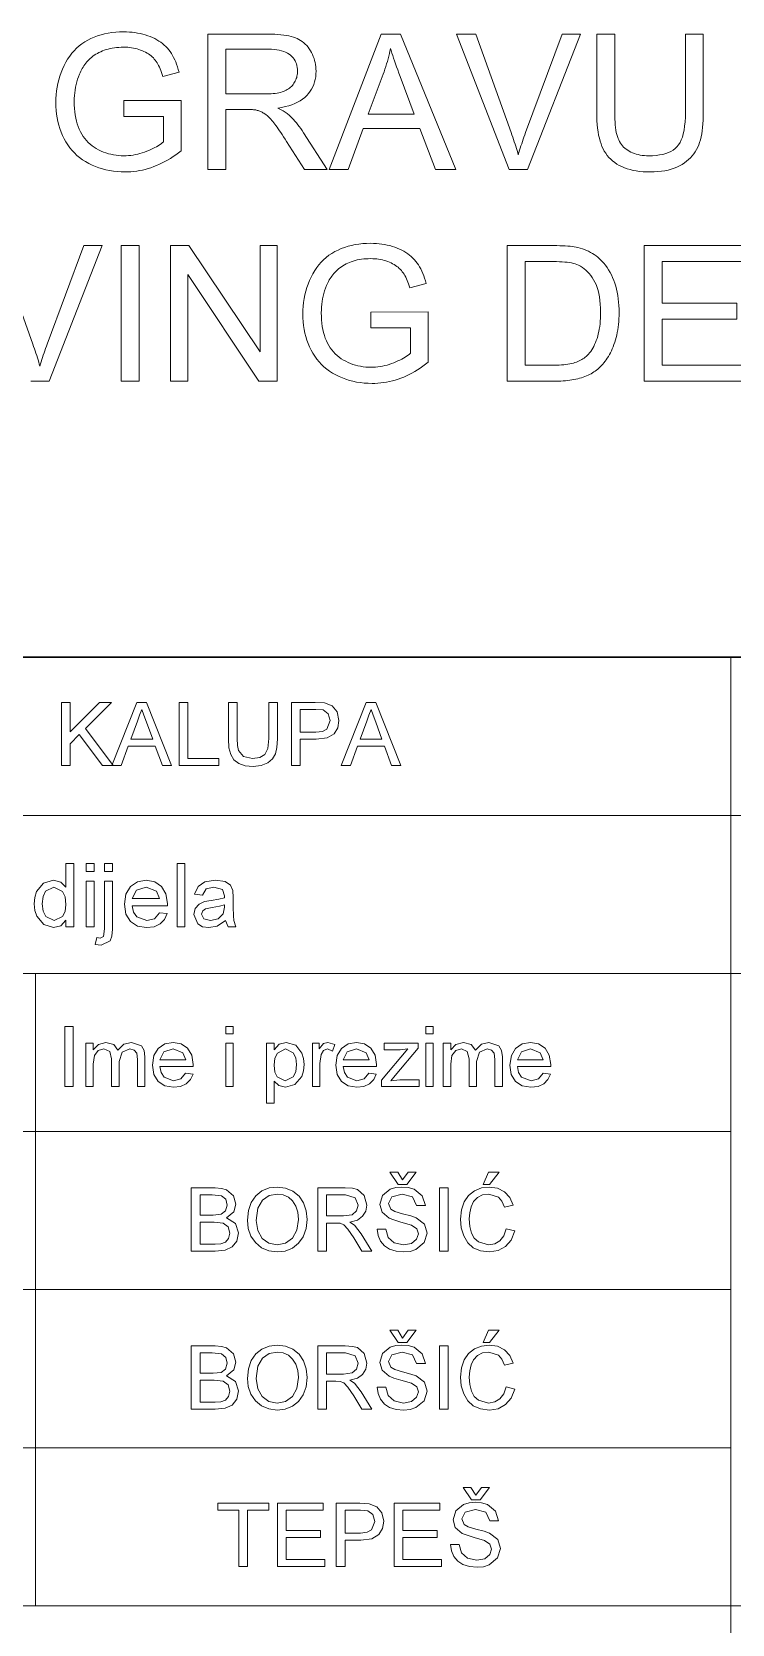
# Model space of a CAD drawing. Extents: x 0 to 297, y 0 to 530.
# Drawn here: x 245.13 to 260.64, y 18.59 to 53.85 of the extents above; entities that cross this region are included whole.
import ezdxf

# ---------------------------------------------------------------- set-up
doc = ezdxf.new("R2010")
doc.units = 0

msp = doc.modelspace()

# ---------------------------------------------------------------- linework, layer by layer
at = {"color": 7, "lineweight": 30}
msp.add_line((142.421, 40), (292, 40), dxfattribs=at)
at = {"color": 7, "lineweight": 13}
for p, q in [((260.611, 40), (260.611, 5)), ((142.421, 36.5), (292, 36.5)), ((292, 33), (142.421, 33)), ((142.421, 29.5), (260.611, 29.5)), ((142.421, 26), (260.611, 26)), ((142.421, 22.5), (260.611, 22.5)), ((142.421, 19), (292, 19))]:
    msp.add_line(p, q, dxfattribs=at)
at = {"color": 7, "lineweight": 13, "ltscale": 0.35}
msp.add_line((245.211, 33), (245.211, 19), dxfattribs=at)
at = {"color": 7, "lineweight": 13}
for points in [[(247.161, 51.975), (247.161, 52.327), (248.432, 52.329), (248.432, 51.216), (248.373, 51.17), (248.314, 51.127), (248.255, 51.086), (248.195, 51.048), (248.135, 51.011), (248.074, 50.977), (248.013, 50.946), (247.952, 50.916), (247.89, 50.889), (247.828, 50.865), (247.766, 50.842), (247.703, 50.822), (247.64, 50.805), (247.577, 50.789), (247.513, 50.777), (247.449, 50.766), (247.385, 50.758), (247.32, 50.752), (247.255, 50.748), (247.19, 50.747), (247.102, 50.749), (247.016, 50.755), (246.932, 50.764), (246.849, 50.777), (246.768, 50.794), (246.689, 50.815), (246.611, 50.84), (246.534, 50.868), (246.46, 50.9), (246.387, 50.936), (246.316, 50.976), (246.249, 51.019), (246.186, 51.065), (246.126, 51.115), (246.07, 51.168), (246.017, 51.224), (245.968, 51.284), (245.922, 51.347), (245.88, 51.414), (245.841, 51.484), (245.806, 51.556), (245.775, 51.63), (245.747, 51.706), (245.724, 51.784), (245.703, 51.863), (245.687, 51.944), (245.674, 52.026), (245.665, 52.111), (245.659, 52.196), (245.657, 52.284), (245.659, 52.371), (245.665, 52.457), (245.674, 52.541), (245.687, 52.625), (245.703, 52.707), (245.723, 52.788), (245.747, 52.868), (245.774, 52.947), (245.806, 53.025), (245.84, 53.101), (245.879, 53.175), (245.92, 53.246), (245.965, 53.312), (246.013, 53.374), (246.064, 53.432), (246.118, 53.487), (246.176, 53.537), (246.236, 53.584), (246.3, 53.626), (246.367, 53.665), (246.437, 53.7), (246.509, 53.732), (246.583, 53.759), (246.659, 53.783), (246.737, 53.803), (246.817, 53.82), (246.9, 53.833), (246.984, 53.842), (247.071, 53.848), (247.159, 53.849), (247.224, 53.848), (247.287, 53.845), (247.349, 53.84), (247.41, 53.833), (247.469, 53.823), (247.527, 53.812), (247.584, 53.798), (247.64, 53.782), (247.694, 53.764), (247.748, 53.744), (247.799, 53.722), (247.848, 53.699), (247.895, 53.673), (247.94, 53.646), (247.982, 53.618), (248.022, 53.588), (248.06, 53.556), (248.096, 53.522), (248.129, 53.487), (248.16, 53.45), (248.189, 53.412), (248.217, 53.371), (248.243, 53.327), (248.268, 53.281), (248.291, 53.233), (248.313, 53.183), (248.334, 53.131), (248.353, 53.076), (248.371, 53.019), (248.387, 52.959), (248.029, 52.861), (248.015, 52.906), (248.001, 52.949), (247.986, 52.99), (247.97, 53.029), (247.953, 53.066), (247.936, 53.101), (247.918, 53.134), (247.9, 53.165), (247.881, 53.194), (247.861, 53.221), (247.84, 53.247), (247.818, 53.272), (247.793, 53.295), (247.767, 53.318), (247.739, 53.339), (247.71, 53.36), (247.679, 53.379), (247.646, 53.397), (247.611, 53.415), (247.575, 53.431), (247.537, 53.446), (247.499, 53.459), (247.459, 53.471), (247.419, 53.481), (247.378, 53.49), (247.337, 53.497), (247.294, 53.503), (247.251, 53.507), (247.206, 53.509), (247.161, 53.51), (247.108, 53.509), (247.055, 53.506), (247.005, 53.502), (246.955, 53.496), (246.908, 53.489), (246.861, 53.48), (246.816, 53.469), (246.773, 53.457), (246.731, 53.443), (246.691, 53.427), (246.652, 53.41), (246.614, 53.392), (246.578, 53.372), (246.544, 53.352), (246.511, 53.331), (246.48, 53.309), (246.45, 53.285), (246.422, 53.261), (246.396, 53.235), (246.37, 53.209), (246.347, 53.182), (246.324, 53.154), (246.302, 53.125), (246.282, 53.097), (246.262, 53.067), (246.244, 53.037), (246.227, 53.007), (246.21, 52.976), (246.195, 52.944), (246.181, 52.912), (246.159, 52.856), (246.14, 52.799), (246.123, 52.741), (246.108, 52.682), (246.095, 52.622), (246.085, 52.561), (246.077, 52.5), (246.071, 52.437), (246.068, 52.373), (246.067, 52.309), (246.068, 52.23), (246.072, 52.153), (246.079, 52.08), (246.089, 52.009), (246.101, 51.94), (246.116, 51.874), (246.134, 51.811), (246.155, 51.751), (246.178, 51.693), (246.205, 51.637), (246.234, 51.585), (246.265, 51.535), (246.299, 51.488), (246.335, 51.443), (246.374, 51.402), (246.416, 51.363), (246.46, 51.327), (246.506, 51.294), (246.555, 51.264), (246.607, 51.236), (246.66, 51.211), (246.714, 51.189), (246.768, 51.169), (246.823, 51.152), (246.879, 51.138), (246.935, 51.126), (246.992, 51.117), (247.05, 51.11), (247.108, 51.107), (247.167, 51.105), (247.219, 51.106), (247.27, 51.109), (247.321, 51.114), (247.372, 51.121), (247.422, 51.13), (247.472, 51.141), (247.522, 51.154), (247.572, 51.169), (247.622, 51.186), (247.671, 51.204), (247.719, 51.224), (247.764, 51.245), (247.808, 51.265), (247.848, 51.286), (247.887, 51.307), (247.923, 51.328), (247.957, 51.35), (247.988, 51.372), (248.017, 51.394), (248.043, 51.416), (248.043, 51.975)], [(249.024, 50.798), (249.024, 53.798), (250.354, 53.798), (250.432, 53.797), (250.506, 53.795), (250.577, 53.791), (250.644, 53.785), (250.707, 53.778), (250.766, 53.769), (250.821, 53.759), (250.872, 53.747), (250.92, 53.733), (250.964, 53.717), (251.004, 53.7), (251.044, 53.68), (251.081, 53.658), (251.117, 53.633), (251.151, 53.606), (251.184, 53.576), (251.215, 53.544), (251.244, 53.509), (251.271, 53.472), (251.297, 53.432), (251.321, 53.391), (251.342, 53.348), (251.361, 53.305), (251.377, 53.261), (251.391, 53.217), (251.402, 53.171), (251.411, 53.124), (251.417, 53.077), (251.421, 53.029), (251.422, 52.98), (251.42, 52.917), (251.414, 52.856), (251.403, 52.797), (251.389, 52.74), (251.37, 52.686), (251.348, 52.633), (251.321, 52.582), (251.29, 52.533), (251.255, 52.486), (251.215, 52.442), (251.172, 52.399), (251.124, 52.36), (251.071, 52.325), (251.014, 52.292), (250.952, 52.262), (250.886, 52.236), (250.816, 52.213), (250.74, 52.193), (250.661, 52.177), (250.577, 52.163), (250.608, 52.148), (250.637, 52.133), (250.664, 52.118), (250.691, 52.103), (250.715, 52.088), (250.739, 52.073), (250.76, 52.058), (250.78, 52.043), (250.799, 52.029), (250.816, 52.014), (250.851, 51.981), (250.885, 51.947), (250.919, 51.911), (250.952, 51.873), (250.986, 51.834), (251.018, 51.794), (251.051, 51.751), (251.083, 51.707), (251.114, 51.662), (251.146, 51.615), (251.667, 50.798), (251.168, 50.798), (250.771, 51.422), (250.737, 51.475), (250.704, 51.525), (250.672, 51.573), (250.642, 51.618), (250.613, 51.661), (250.585, 51.701), (250.558, 51.738), (250.532, 51.773), (250.508, 51.806), (250.485, 51.836), (250.462, 51.864), (250.441, 51.89), (250.419, 51.914), (250.398, 51.937), (250.378, 51.958), (250.358, 51.977), (250.339, 51.994), (250.32, 52.01), (250.301, 52.024), (250.283, 52.036), (250.265, 52.047), (250.247, 52.058), (250.229, 52.068), (250.211, 52.077), (250.193, 52.085), (250.175, 52.093), (250.157, 52.1), (250.139, 52.106), (250.12, 52.111), (250.102, 52.116), (250.088, 52.119), (250.072, 52.121), (250.054, 52.123), (250.034, 52.125), (250.013, 52.127), (249.99, 52.128), (249.965, 52.129), (249.939, 52.13), (249.911, 52.13), (249.881, 52.13), (249.421, 52.13), (249.421, 50.798)], [(251.715, 50.798), (252.867, 53.798), (253.294, 53.798), (254.522, 50.798), (254.07, 50.798), (253.72, 51.707), (252.466, 51.707), (252.136, 50.798)], [(255.697, 50.798), (254.534, 53.798), (254.964, 53.798), (255.744, 51.619), (255.762, 51.567), (255.78, 51.515), (255.798, 51.465), (255.814, 51.415), (255.83, 51.365), (255.846, 51.316), (255.861, 51.268), (255.875, 51.221), (255.888, 51.174), (255.901, 51.128), (255.916, 51.177), (255.93, 51.226), (255.945, 51.275), (255.961, 51.324), (255.977, 51.373), (255.993, 51.422), (256.01, 51.472), (256.027, 51.521), (256.045, 51.57), (256.063, 51.619), (256.873, 53.798), (257.279, 53.798), (256.104, 50.798)], [(259.603, 53.798), (260, 53.798), (260, 52.065), (259.999, 51.976), (259.996, 51.892), (259.991, 51.81), (259.984, 51.733), (259.975, 51.659), (259.964, 51.589), (259.95, 51.523), (259.935, 51.461), (259.917, 51.402), (259.898, 51.347), (259.876, 51.295), (259.851, 51.244), (259.822, 51.196), (259.79, 51.15), (259.755, 51.106), (259.716, 51.063), (259.674, 51.023), (259.629, 50.985), (259.58, 50.948), (259.529, 50.914), (259.474, 50.882), (259.415, 50.854), (259.353, 50.829), (259.288, 50.807), (259.22, 50.789), (259.148, 50.774), (259.073, 50.762), (258.995, 50.754), (258.913, 50.749), (258.828, 50.747), (258.745, 50.749), (258.665, 50.753), (258.589, 50.76), (258.515, 50.77), (258.445, 50.783), (258.377, 50.799), (258.313, 50.818), (258.252, 50.84), (258.193, 50.865), (258.138, 50.892), (258.086, 50.923), (258.037, 50.956), (257.991, 50.991), (257.948, 51.029), (257.908, 51.07), (257.872, 51.114), (257.838, 51.16), (257.807, 51.208), (257.78, 51.259), (257.755, 51.313), (257.734, 51.37), (257.714, 51.431), (257.697, 51.496), (257.682, 51.565), (257.67, 51.639), (257.659, 51.716), (257.651, 51.797), (257.645, 51.882), (257.642, 51.972), (257.641, 52.065), (257.641, 53.798), (258.038, 53.798), (258.038, 52.067), (258.039, 51.991), (258.041, 51.919), (258.044, 51.851), (258.049, 51.787), (258.056, 51.728), (258.064, 51.672), (258.073, 51.621), (258.084, 51.573), (258.097, 51.53), (258.111, 51.491), (258.126, 51.455), (258.144, 51.42), (258.164, 51.388), (258.185, 51.356), (258.209, 51.327), (258.235, 51.299), (258.263, 51.273), (258.294, 51.249), (258.326, 51.226), (258.36, 51.206), (258.396, 51.186), (258.434, 51.169), (258.473, 51.154), (258.514, 51.141), (258.557, 51.13), (258.601, 51.121), (258.647, 51.114), (258.694, 51.109), (258.743, 51.106), (258.793, 51.105), (258.878, 51.107), (258.958, 51.113), (259.033, 51.123), (259.103, 51.137), (259.168, 51.155), (259.228, 51.177), (259.283, 51.203), (259.333, 51.232), (259.377, 51.266), (259.417, 51.304), (259.453, 51.347), (259.484, 51.398), (259.512, 51.456), (259.536, 51.521), (259.557, 51.594), (259.574, 51.674), (259.587, 51.761), (259.596, 51.856), (259.602, 51.958), (259.603, 52.067)], [(249.421, 52.474), (250.274, 52.474), (250.327, 52.475), (250.378, 52.477), (250.427, 52.479), (250.473, 52.483), (250.516, 52.488), (250.558, 52.495), (250.597, 52.502), (250.633, 52.51), (250.668, 52.52), (250.7, 52.531), (250.729, 52.542), (250.758, 52.556), (250.785, 52.57), (250.811, 52.586), (250.835, 52.604), (250.857, 52.622), (250.878, 52.642), (250.898, 52.664), (250.916, 52.687), (250.933, 52.711), (250.948, 52.736), (250.962, 52.761), (250.974, 52.787), (250.984, 52.813), (250.993, 52.84), (251, 52.867), (251.005, 52.894), (251.009, 52.922), (251.012, 52.951), (251.013, 52.98), (251.011, 53.022), (251.006, 53.062), (250.999, 53.101), (250.988, 53.138), (250.974, 53.174), (250.957, 53.208), (250.937, 53.241), (250.914, 53.272), (250.887, 53.301), (250.858, 53.33), (250.825, 53.356), (250.789, 53.379), (250.749, 53.4), (250.706, 53.417), (250.659, 53.432), (250.608, 53.445), (250.554, 53.454), (250.496, 53.461), (250.435, 53.465), (250.37, 53.467), (249.421, 53.467)], [(252.58, 52.03), (253.597, 52.03), (253.284, 52.861), (253.256, 52.935), (253.23, 53.007), (253.205, 53.076), (253.181, 53.142), (253.159, 53.206), (253.139, 53.267), (253.12, 53.325), (253.102, 53.38), (253.086, 53.433), (253.071, 53.483), (253.059, 53.425), (253.046, 53.368), (253.033, 53.31), (253.018, 53.253), (253.002, 53.196), (252.986, 53.138), (252.968, 53.081), (252.949, 53.024), (252.93, 52.967), (252.91, 52.91)], [(247.106, 46.116), (247.106, 49.116), (247.503, 49.116), (247.503, 46.116)], [(248.199, 46.116), (248.199, 49.116), (248.606, 49.116), (250.182, 46.761), (250.182, 49.116), (250.562, 49.116), (250.562, 46.116), (250.155, 46.116), (248.579, 48.474), (248.579, 46.116)], [(252.633, 47.293), (252.633, 47.645), (253.904, 47.647), (253.904, 46.534), (253.845, 46.488), (253.786, 46.445), (253.727, 46.404), (253.667, 46.365), (253.607, 46.329), (253.546, 46.295), (253.485, 46.264), (253.424, 46.234), (253.363, 46.207), (253.301, 46.183), (253.238, 46.16), (253.175, 46.14), (253.112, 46.123), (253.049, 46.107), (252.985, 46.094), (252.921, 46.084), (252.857, 46.076), (252.792, 46.07), (252.727, 46.066), (252.662, 46.065), (252.574, 46.067), (252.488, 46.073), (252.404, 46.082), (252.321, 46.095), (252.24, 46.112), (252.161, 46.133), (252.083, 46.158), (252.007, 46.186), (251.932, 46.218), (251.859, 46.254), (251.788, 46.294), (251.721, 46.337), (251.658, 46.383), (251.598, 46.433), (251.542, 46.486), (251.489, 46.542), (251.44, 46.602), (251.394, 46.665), (251.352, 46.732), (251.313, 46.802), (251.278, 46.874), (251.247, 46.948), (251.22, 47.024), (251.196, 47.102), (251.175, 47.181), (251.159, 47.262), (251.146, 47.344), (251.137, 47.428), (251.131, 47.514), (251.129, 47.602), (251.131, 47.689), (251.137, 47.775), (251.146, 47.859), (251.159, 47.943), (251.175, 48.025), (251.195, 48.106), (251.219, 48.186), (251.247, 48.265), (251.278, 48.343), (251.312, 48.419), (251.351, 48.493), (251.392, 48.563), (251.437, 48.63), (251.485, 48.692), (251.536, 48.75), (251.59, 48.805), (251.648, 48.855), (251.708, 48.902), (251.772, 48.944), (251.839, 48.983), (251.909, 49.018), (251.981, 49.049), (252.055, 49.077), (252.131, 49.101), (252.209, 49.121), (252.29, 49.138), (252.372, 49.151), (252.456, 49.16), (252.543, 49.165), (252.631, 49.167), (252.696, 49.166), (252.759, 49.163), (252.821, 49.158), (252.882, 49.15), (252.941, 49.141), (252.999, 49.129), (253.056, 49.116), (253.112, 49.1), (253.166, 49.082), (253.22, 49.062), (253.271, 49.04), (253.32, 49.016), (253.367, 48.991), (253.412, 48.964), (253.454, 48.936), (253.494, 48.906), (253.532, 48.874), (253.568, 48.84), (253.601, 48.805), (253.632, 48.768), (253.661, 48.729), (253.689, 48.688), (253.715, 48.645), (253.74, 48.599), (253.763, 48.551), (253.785, 48.501), (253.806, 48.449), (253.825, 48.394), (253.843, 48.337), (253.859, 48.277), (253.501, 48.179), (253.487, 48.224), (253.473, 48.267), (253.458, 48.308), (253.442, 48.347), (253.425, 48.384), (253.408, 48.419), (253.39, 48.452), (253.372, 48.483), (253.353, 48.512), (253.333, 48.539), (253.312, 48.565), (253.29, 48.589), (253.265, 48.613), (253.239, 48.636), (253.211, 48.657), (253.182, 48.677), (253.151, 48.697), (253.118, 48.715), (253.083, 48.733), (253.047, 48.749), (253.009, 48.764), (252.971, 48.777), (252.931, 48.789), (252.891, 48.799), (252.85, 48.808), (252.809, 48.815), (252.766, 48.821), (252.723, 48.824), (252.678, 48.827), (252.633, 48.828), (252.58, 48.827), (252.527, 48.824), (252.477, 48.82), (252.427, 48.814), (252.38, 48.807), (252.333, 48.798), (252.288, 48.787), (252.245, 48.775), (252.203, 48.76), (252.163, 48.745), (252.124, 48.728), (252.086, 48.71), (252.051, 48.69), (252.016, 48.67), (251.983, 48.649), (251.952, 48.627), (251.922, 48.603), (251.894, 48.579), (251.868, 48.553), (251.842, 48.527), (251.819, 48.5), (251.796, 48.472), (251.774, 48.443), (251.754, 48.414), (251.734, 48.385), (251.716, 48.355), (251.699, 48.325), (251.682, 48.294), (251.667, 48.262), (251.653, 48.23), (251.631, 48.174), (251.612, 48.117), (251.595, 48.059), (251.58, 48), (251.567, 47.94), (251.557, 47.879), (251.549, 47.817), (251.543, 47.755), (251.54, 47.691), (251.539, 47.626), (251.54, 47.547), (251.544, 47.471), (251.551, 47.398), (251.561, 47.326), (251.573, 47.258), (251.588, 47.192), (251.606, 47.129), (251.627, 47.068), (251.65, 47.011), (251.677, 46.955), (251.706, 46.903), (251.737, 46.853), (251.771, 46.806), (251.807, 46.761), (251.846, 46.72), (251.888, 46.681), (251.932, 46.645), (251.978, 46.612), (252.027, 46.582), (252.079, 46.554), (252.132, 46.529), (252.186, 46.507), (252.24, 46.487), (252.295, 46.47), (252.351, 46.456), (252.407, 46.444), (252.464, 46.435), (252.522, 46.428), (252.581, 46.424), (252.64, 46.423), (252.691, 46.424), (252.742, 46.427), (252.793, 46.432), (252.844, 46.439), (252.894, 46.448), (252.945, 46.459), (252.994, 46.472), (253.044, 46.487), (253.094, 46.504), (253.143, 46.522), (253.191, 46.542), (253.236, 46.563), (253.28, 46.583), (253.32, 46.604), (253.359, 46.625), (253.395, 46.646), (253.429, 46.668), (253.46, 46.69), (253.489, 46.712), (253.515, 46.734), (253.515, 47.293)], [(255.654, 46.116), (255.654, 49.116), (256.687, 49.116), (256.756, 49.116), (256.821, 49.114), (256.882, 49.112), (256.941, 49.109), (256.996, 49.105), (257.048, 49.101), (257.096, 49.095), (257.141, 49.089), (257.183, 49.081), (257.221, 49.073), (257.272, 49.06), (257.321, 49.046), (257.369, 49.029), (257.416, 49.01), (257.46, 48.99), (257.504, 48.967), (257.545, 48.943), (257.585, 48.917), (257.624, 48.888), (257.661, 48.858), (257.708, 48.817), (257.751, 48.774), (257.793, 48.728), (257.832, 48.68), (257.869, 48.63), (257.903, 48.578), (257.935, 48.523), (257.965, 48.466), (257.992, 48.407), (258.016, 48.346), (258.039, 48.282), (258.059, 48.217), (258.076, 48.15), (258.092, 48.082), (258.105, 48.011), (258.115, 47.939), (258.123, 47.865), (258.129, 47.789), (258.133, 47.712), (258.134, 47.633), (258.133, 47.565), (258.131, 47.499), (258.127, 47.434), (258.121, 47.372), (258.114, 47.31), (258.105, 47.25), (258.095, 47.192), (258.083, 47.136), (258.069, 47.08), (258.054, 47.027), (258.038, 46.975), (258.021, 46.925), (258.002, 46.877), (257.983, 46.83), (257.963, 46.786), (257.942, 46.743), (257.92, 46.702), (257.898, 46.663), (257.874, 46.625), (257.85, 46.59), (257.824, 46.556), (257.799, 46.524), (257.773, 46.493), (257.746, 46.463), (257.719, 46.435), (257.691, 46.409), (257.663, 46.384), (257.635, 46.36), (257.606, 46.338), (257.576, 46.318), (257.546, 46.298), (257.515, 46.28), (257.482, 46.263), (257.448, 46.246), (257.413, 46.231), (257.376, 46.216), (257.339, 46.202), (257.3, 46.19), (257.26, 46.178), (257.218, 46.167), (257.176, 46.158), (257.132, 46.149), (257.087, 46.141), (257.041, 46.135), (256.993, 46.129), (256.944, 46.124), (256.894, 46.121), (256.843, 46.118), (256.79, 46.117), (256.736, 46.116)], [(258.689, 46.116), (258.689, 49.116), (260.858, 49.116), (260.858, 48.762), (259.086, 48.762), (259.086, 47.843), (260.745, 47.843), (260.745, 47.491), (259.086, 47.491), (259.086, 46.47), (260.927, 46.47), (260.927, 46.116)], [(256.051, 46.47), (256.691, 46.47), (256.749, 46.471), (256.805, 46.472), (256.858, 46.475), (256.908, 46.479), (256.956, 46.484), (257.001, 46.49), (257.044, 46.497), (257.084, 46.506), (257.122, 46.515), (257.157, 46.525), (257.19, 46.537), (257.222, 46.549), (257.252, 46.563), (257.281, 46.577), (257.309, 46.592), (257.335, 46.608), (257.36, 46.625), (257.383, 46.643), (257.405, 46.661), (257.426, 46.681), (257.454, 46.71), (257.48, 46.741), (257.505, 46.774), (257.529, 46.809), (257.552, 46.846), (257.573, 46.885), (257.593, 46.926), (257.612, 46.969), (257.63, 47.014), (257.646, 47.061), (257.661, 47.109), (257.674, 47.16), (257.686, 47.213), (257.696, 47.267), (257.705, 47.324), (257.712, 47.383), (257.718, 47.444), (257.722, 47.507), (257.724, 47.572), (257.725, 47.639), (257.723, 47.731), (257.719, 47.818), (257.711, 47.901), (257.7, 47.98), (257.686, 48.055), (257.669, 48.125), (257.649, 48.191), (257.626, 48.252), (257.6, 48.309), (257.57, 48.362), (257.539, 48.411), (257.506, 48.456), (257.472, 48.499), (257.436, 48.538), (257.399, 48.573), (257.361, 48.605), (257.321, 48.634), (257.281, 48.66), (257.238, 48.682), (257.195, 48.701), (257.161, 48.712), (257.123, 48.723), (257.082, 48.732), (257.036, 48.74), (256.987, 48.747), (256.933, 48.752), (256.876, 48.757), (256.815, 48.76), (256.75, 48.762), (256.681, 48.762), (256.051, 48.762)], [(245.782, 37.602), (245.782, 39.002), (245.977, 39.002), (245.977, 38.354), (246.625, 39.002), (246.891, 39.002), (246.314, 38.426), (246.93, 37.602), (246.692, 37.602), (246.178, 38.289), (245.977, 38.088), (245.977, 37.602)], [(246.899, 37.602), (247.454, 39.002), (247.669, 39.002), (248.224, 37.602), (248.019, 37.602), (247.862, 38.03), (247.261, 38.03), (247.105, 37.602)], [(247.319, 38.186), (247.804, 38.186), (247.666, 38.563), (247.607, 38.722), (247.562, 38.847), (247.514, 38.718), (247.466, 38.588)], [(248.391, 37.602), (248.391, 39.002), (248.585, 39.002), (248.585, 37.758), (249.266, 37.758), (249.266, 37.602)], [(250.374, 39.002), (250.569, 39.002), (250.569, 38.196), (250.557, 38.007), (250.522, 37.862), (250.455, 37.75), (250.351, 37.661), (250.209, 37.602), (250.028, 37.583), (249.851, 37.6), (249.709, 37.65), (249.603, 37.733), (249.533, 37.846), (249.493, 37.998), (249.48, 38.196), (249.48, 39.002), (249.674, 39.002), (249.674, 38.202), (249.682, 38.045), (249.707, 37.936), (249.818, 37.804), (250.012, 37.758), (250.18, 37.781), (250.291, 37.85), (250.354, 37.984), (250.374, 38.202)], [(250.88, 37.602), (250.88, 39.002), (251.399, 39.002), (251.608, 38.989), (251.778, 38.925), (251.888, 38.792), (251.93, 38.604), (251.902, 38.442), (251.82, 38.307), (251.665, 38.216), (251.422, 38.186), (251.074, 38.186), (251.074, 37.602)], [(251.074, 38.341), (251.42, 38.341), (251.567, 38.358), (251.663, 38.409), (251.735, 38.599), (251.693, 38.751), (251.581, 38.834), (251.416, 38.847), (251.074, 38.847)], [(251.977, 37.602), (252.532, 39.002), (252.747, 39.002), (253.302, 37.602), (253.097, 37.602), (252.94, 38.03), (252.339, 38.03), (252.183, 37.602)], [(252.397, 38.186), (252.882, 38.186), (252.744, 38.563), (252.685, 38.722), (252.64, 38.847), (252.592, 38.718), (252.545, 38.588)], [(245.882, 34.035), (245.882, 34.181), (245.766, 34.057), (245.607, 34.015), (245.39, 34.081), (245.237, 34.266), (245.196, 34.394), (245.182, 34.539), (245.195, 34.683), (245.232, 34.812), (245.382, 35), (245.606, 35.065), (245.767, 35.023), (245.882, 34.913), (245.882, 35.435), (246.057, 35.435), (246.057, 34.035)], [(246.33, 35.26), (246.33, 35.435), (246.505, 35.435), (246.505, 35.26)], [(246.738, 35.26), (246.738, 35.435), (246.913, 35.435), (246.913, 35.26)], [(248.344, 34.035), (248.344, 35.435), (248.519, 35.435), (248.519, 34.035)], [(245.357, 34.54), (245.377, 34.378), (245.436, 34.263), (245.623, 34.171), (245.807, 34.258), (245.863, 34.369), (245.882, 34.526), (245.863, 34.698), (245.805, 34.817), (245.615, 34.91), (245.431, 34.821), (245.376, 34.706)], [(246.33, 34.035), (246.33, 35.046), (246.505, 35.046), (246.505, 34.035)], [(246.532, 33.645), (246.564, 33.795), (246.64, 33.782), (246.714, 33.816), (246.738, 33.989), (246.738, 35.046), (246.913, 35.046), (246.913, 33.981), (246.901, 33.823), (246.865, 33.721), (246.664, 33.626)], [(247.953, 34.346), (248.125, 34.326), (248.063, 34.195), (247.966, 34.097), (247.834, 34.036), (247.67, 34.015), (247.467, 34.049), (247.31, 34.151), (247.211, 34.314), (247.177, 34.532), (247.211, 34.757), (247.312, 34.925), (247.466, 35.03), (247.66, 35.065), (247.848, 35.031), (247.999, 34.929), (248.097, 34.765), (248.13, 34.546), (248.129, 34.501), (247.352, 34.501), (247.382, 34.36), (247.451, 34.256), (247.673, 34.171), (247.842, 34.213)], [(247.352, 34.657), (247.955, 34.657), (247.886, 34.823), (247.659, 34.91), (247.447, 34.841)], [(249.413, 34.171), (249.23, 34.05), (249.047, 34.015), (248.905, 34.035), (248.8, 34.096), (248.713, 34.303), (248.746, 34.438), (248.832, 34.536), (248.951, 34.592), (249.098, 34.618), (249.272, 34.645), (249.393, 34.676), (249.394, 34.718), (249.347, 34.856), (249.161, 34.91), (248.989, 34.871), (248.908, 34.735), (248.733, 34.754), (248.809, 34.928), (248.962, 35.03), (249.193, 35.065), (249.406, 35.034), (249.526, 34.957), (249.58, 34.839), (249.588, 34.685), (249.588, 34.468), (249.591, 34.28), (249.6, 34.17), (249.647, 34.035), (249.472, 34.035)], [(249.394, 34.521), (249.281, 34.49), (249.122, 34.464), (248.977, 34.433), (248.911, 34.384), (248.888, 34.312), (248.939, 34.211), (249.086, 34.171), (249.257, 34.212), (249.366, 34.319), (249.393, 34.466)], [(245.859, 30.497), (245.859, 31.826), (246.044, 31.826), (246.044, 30.497)], [(249.422, 31.66), (249.422, 31.826), (249.588, 31.826), (249.588, 31.66)], [(253.852, 31.66), (253.852, 31.826), (254.018, 31.826), (254.018, 31.66)], [(246.321, 30.497), (246.321, 31.457), (246.487, 31.457), (246.487, 31.312), (246.604, 31.431), (246.769, 31.475), (246.94, 31.429), (247.033, 31.301), (247.165, 31.432), (247.332, 31.475), (247.554, 31.396), (247.612, 31.296), (247.631, 31.154), (247.631, 30.497), (247.465, 30.497), (247.465, 31.095), (247.449, 31.233), (247.392, 31.302), (247.294, 31.328), (247.126, 31.261), (247.059, 31.048), (247.059, 30.497), (246.893, 30.497), (246.893, 31.113), (246.853, 31.274), (246.723, 31.328), (246.597, 31.292), (246.513, 31.187), (246.487, 30.989), (246.487, 30.497)], [(248.534, 30.792), (248.697, 30.774), (248.639, 30.649), (248.546, 30.556), (248.421, 30.498), (248.265, 30.479), (248.072, 30.511), (247.923, 30.607), (247.829, 30.762), (247.797, 30.969), (247.829, 31.182), (247.925, 31.342), (248.071, 31.442), (248.256, 31.475), (248.434, 31.443), (248.577, 31.346), (248.671, 31.191), (248.702, 30.983), (248.701, 30.94), (247.963, 30.94), (247.992, 30.806), (248.057, 30.707), (248.268, 30.626), (248.428, 30.666)], [(249.422, 30.497), (249.422, 31.457), (249.588, 31.457), (249.588, 30.497)], [(250.326, 30.128), (250.326, 31.457), (250.492, 31.457), (250.492, 31.31), (250.607, 31.434), (250.762, 31.475), (250.973, 31.412), (251.11, 31.235), (251.145, 31.115), (251.157, 30.984), (251.144, 30.845), (251.104, 30.72), (250.952, 30.541), (250.742, 30.479), (250.597, 30.516), (250.492, 30.612), (250.492, 30.128)], [(251.341, 30.497), (251.341, 31.457), (251.489, 31.457), (251.489, 31.328), (251.586, 31.447), (251.683, 31.475), (251.84, 31.43), (251.787, 31.281), (251.677, 31.328), (251.589, 31.295), (251.533, 31.204), (251.507, 31.01), (251.507, 30.497)], [(252.594, 30.792), (252.757, 30.774), (252.699, 30.649), (252.607, 30.556), (252.481, 30.498), (252.326, 30.479), (252.133, 30.511), (251.984, 30.607), (251.89, 30.762), (251.858, 30.969), (251.89, 31.182), (251.986, 31.342), (252.132, 31.442), (252.316, 31.475), (252.495, 31.443), (252.638, 31.346), (252.731, 31.191), (252.763, 30.983), (252.762, 30.94), (252.024, 30.94), (252.052, 30.806), (252.118, 30.707), (252.329, 30.626), (252.489, 30.666)], [(252.873, 30.497), (252.873, 30.636), (253.457, 31.328), (253.288, 31.309), (252.929, 31.309), (252.929, 31.457), (253.685, 31.457), (253.685, 31.347), (253.173, 30.739), (253.077, 30.626), (253.276, 30.645), (253.704, 30.645), (253.704, 30.497)], [(253.852, 30.497), (253.852, 31.457), (254.018, 31.457), (254.018, 30.497)], [(254.239, 30.497), (254.239, 31.457), (254.405, 31.457), (254.405, 31.312), (254.522, 31.431), (254.688, 31.475), (254.858, 31.429), (254.952, 31.301), (255.084, 31.432), (255.251, 31.475), (255.472, 31.396), (255.53, 31.296), (255.55, 31.154), (255.55, 30.497), (255.384, 30.497), (255.384, 31.095), (255.368, 31.233), (255.31, 31.302), (255.213, 31.328), (255.044, 31.261), (254.978, 31.048), (254.978, 30.497), (254.811, 30.497), (254.811, 31.113), (254.772, 31.274), (254.642, 31.328), (254.516, 31.292), (254.431, 31.187), (254.405, 30.989), (254.405, 30.497)], [(256.452, 30.792), (256.615, 30.774), (256.557, 30.649), (256.464, 30.556), (256.339, 30.498), (256.183, 30.479), (255.99, 30.511), (255.842, 30.607), (255.747, 30.762), (255.716, 30.969), (255.748, 31.182), (255.843, 31.342), (255.99, 31.442), (256.174, 31.475), (256.353, 31.443), (256.496, 31.346), (256.589, 31.191), (256.62, 30.983), (256.619, 30.94), (255.882, 30.94), (255.91, 30.806), (255.976, 30.707), (256.187, 30.626), (256.347, 30.666)], [(247.963, 31.088), (248.536, 31.088), (248.47, 31.246), (248.255, 31.328), (248.054, 31.262)], [(250.492, 30.969), (250.51, 30.817), (250.564, 30.71), (250.738, 30.626), (250.916, 30.713), (250.972, 30.823), (250.991, 30.981), (250.972, 31.133), (250.918, 31.241), (250.745, 31.328), (250.569, 31.236), (250.511, 31.123)], [(252.024, 31.088), (252.596, 31.088), (252.531, 31.246), (252.316, 31.328), (252.114, 31.262)], [(255.882, 31.088), (256.454, 31.088), (256.388, 31.246), (256.173, 31.328), (255.972, 31.262)], [(253.338, 28.428), (253.464, 28.603), (253.639, 28.603), (253.435, 28.331), (253.24, 28.331), (253.056, 28.603), (253.231, 28.603)], [(255.126, 28.331), (255.243, 28.603), (255.476, 28.603), (255.263, 28.331)], [(248.658, 26.853), (248.658, 28.253), (249.184, 28.253), (249.329, 28.242), (249.442, 28.21), (249.594, 28.078), (249.649, 27.892), (249.598, 27.721), (249.442, 27.592), (249.639, 27.466), (249.708, 27.256), (249.666, 27.074), (249.564, 26.945), (249.412, 26.876), (249.188, 26.853)], [(249.902, 27.535), (249.923, 27.749), (249.984, 27.929), (250.087, 28.077), (250.222, 28.185), (250.381, 28.251), (250.564, 28.272), (250.746, 28.249), (250.909, 28.18), (251.045, 28.07), (251.144, 27.924), (251.204, 27.748), (251.224, 27.551), (251.203, 27.35), (251.139, 27.172), (251.037, 27.026), (250.899, 26.919), (250.737, 26.855), (250.563, 26.834), (250.378, 26.857), (250.214, 26.928), (250.079, 27.041), (249.981, 27.187), (249.922, 27.356)], [(251.458, 26.853), (251.458, 28.253), (252.069, 28.253), (252.227, 28.244), (252.342, 28.216), (252.491, 28.083), (252.546, 27.873), (252.523, 27.737), (252.454, 27.624), (252.337, 27.541), (252.169, 27.495), (252.277, 27.425), (252.424, 27.237), (252.657, 26.853), (252.433, 26.853), (252.256, 27.147), (252.128, 27.341), (252.038, 27.433), (251.956, 27.469), (251.858, 27.475), (251.652, 27.475), (251.652, 26.853)], [(252.774, 27.339), (252.968, 27.339), (253.023, 27.152), (253.156, 27.034), (253.359, 26.989), (253.536, 27.023), (253.65, 27.117), (253.688, 27.238), (253.652, 27.348), (253.533, 27.428), (253.299, 27.497), (253.143, 27.542), (253.038, 27.585), (252.883, 27.715), (252.832, 27.888), (252.892, 28.086), (253.066, 28.225), (253.187, 28.261), (253.321, 28.272), (253.466, 28.26), (253.593, 28.224), (253.775, 28.08), (253.843, 27.864), (253.649, 27.864), (253.558, 28.053), (253.328, 28.117), (253.099, 28.055), (253.026, 27.905), (253.077, 27.78), (253.168, 27.73), (253.34, 27.679), (253.52, 27.631), (253.638, 27.59), (253.822, 27.448), (253.882, 27.25), (253.818, 27.041), (253.636, 26.888), (253.509, 26.847), (253.367, 26.834), (253.194, 26.848), (253.051, 26.893), (252.937, 26.967), (252.85, 27.071), (252.795, 27.197)], [(254.154, 26.853), (254.154, 28.253), (254.349, 28.253), (254.349, 26.853)], [(255.632, 27.344), (255.826, 27.298), (255.747, 27.098), (255.622, 26.953), (255.459, 26.863), (255.262, 26.834), (255.062, 26.857), (254.903, 26.925), (254.782, 27.037), (254.693, 27.19), (254.639, 27.37), (254.621, 27.563), (254.641, 27.767), (254.701, 27.943), (254.799, 28.085), (254.93, 28.188), (255.086, 28.251), (255.256, 28.272), (255.442, 28.246), (255.596, 28.166), (255.713, 28.039), (255.788, 27.868), (255.593, 27.826), (255.538, 27.957), (255.462, 28.047), (255.247, 28.117), (255.11, 28.098), (254.997, 28.04), (254.912, 27.949), (254.856, 27.833), (254.826, 27.701), (254.815, 27.565), (254.828, 27.398), (254.865, 27.253), (254.928, 27.137), (255.018, 27.055), (255.244, 26.989), (255.38, 27.012), (255.493, 27.079), (255.579, 27.19)], [(248.852, 27.65), (249.145, 27.65), (249.317, 27.668), (249.42, 27.741), (249.455, 27.871), (249.422, 28), (249.33, 28.077), (249.123, 28.097), (248.852, 28.097)], [(250.096, 27.532), (250.13, 27.306), (250.229, 27.134), (250.379, 27.025), (250.562, 26.989), (250.748, 27.026), (250.898, 27.136), (250.997, 27.313), (251.03, 27.552), (251.016, 27.712), (250.973, 27.85), (250.904, 27.963), (250.809, 28.047), (250.693, 28.099), (250.565, 28.117), (250.387, 28.083), (250.235, 27.982), (250.131, 27.802)], [(251.652, 27.631), (252.033, 27.631), (252.22, 27.657), (252.318, 27.742), (252.352, 27.868), (252.286, 28.033), (252.076, 28.097), (251.652, 28.097)], [(248.852, 27.009), (249.191, 27.009), (249.313, 27.015), (249.418, 27.054), (249.486, 27.133), (249.513, 27.252), (249.473, 27.389), (249.365, 27.471), (249.166, 27.495), (248.852, 27.495)], [(253.338, 24.928), (253.464, 25.103), (253.639, 25.103), (253.435, 24.831), (253.24, 24.831), (253.056, 25.103), (253.231, 25.103)], [(255.126, 24.831), (255.243, 25.103), (255.476, 25.103), (255.263, 24.831)], [(248.658, 23.353), (248.658, 24.753), (249.184, 24.753), (249.329, 24.742), (249.442, 24.71), (249.594, 24.578), (249.649, 24.392), (249.598, 24.221), (249.442, 24.092), (249.639, 23.966), (249.708, 23.756), (249.666, 23.574), (249.564, 23.445), (249.412, 23.376), (249.188, 23.353)], [(249.902, 24.035), (249.923, 24.249), (249.984, 24.429), (250.087, 24.577), (250.222, 24.685), (250.381, 24.751), (250.564, 24.772), (250.746, 24.749), (250.909, 24.68), (251.045, 24.57), (251.144, 24.424), (251.204, 24.248), (251.224, 24.051), (251.203, 23.85), (251.139, 23.672), (251.037, 23.526), (250.899, 23.419), (250.737, 23.355), (250.563, 23.334), (250.378, 23.357), (250.214, 23.428), (250.079, 23.541), (249.981, 23.687), (249.922, 23.856)], [(251.458, 23.353), (251.458, 24.753), (252.069, 24.753), (252.227, 24.744), (252.342, 24.716), (252.491, 24.583), (252.546, 24.373), (252.523, 24.237), (252.454, 24.124), (252.337, 24.041), (252.169, 23.995), (252.277, 23.925), (252.424, 23.737), (252.657, 23.353), (252.433, 23.353), (252.256, 23.647), (252.128, 23.841), (252.038, 23.933), (251.956, 23.969), (251.858, 23.975), (251.652, 23.975), (251.652, 23.353)], [(252.774, 23.839), (252.968, 23.839), (253.023, 23.652), (253.156, 23.534), (253.359, 23.489), (253.536, 23.523), (253.65, 23.617), (253.688, 23.738), (253.652, 23.848), (253.533, 23.928), (253.299, 23.997), (253.143, 24.042), (253.038, 24.085), (252.883, 24.215), (252.832, 24.388), (252.892, 24.586), (253.066, 24.725), (253.187, 24.761), (253.321, 24.772), (253.466, 24.76), (253.593, 24.724), (253.775, 24.58), (253.843, 24.364), (253.649, 24.364), (253.558, 24.553), (253.328, 24.617), (253.099, 24.555), (253.026, 24.405), (253.077, 24.28), (253.168, 24.23), (253.34, 24.179), (253.52, 24.131), (253.638, 24.09), (253.822, 23.948), (253.882, 23.75), (253.818, 23.541), (253.636, 23.388), (253.509, 23.347), (253.367, 23.334), (253.194, 23.348), (253.051, 23.393), (252.937, 23.467), (252.85, 23.571), (252.795, 23.697)], [(254.154, 23.353), (254.154, 24.753), (254.349, 24.753), (254.349, 23.353)], [(255.632, 23.844), (255.826, 23.798), (255.747, 23.598), (255.622, 23.453), (255.459, 23.363), (255.262, 23.334), (255.062, 23.357), (254.903, 23.425), (254.782, 23.537), (254.693, 23.69), (254.639, 23.87), (254.621, 24.063), (254.641, 24.267), (254.701, 24.443), (254.799, 24.585), (254.93, 24.688), (255.086, 24.751), (255.256, 24.772), (255.442, 24.746), (255.596, 24.666), (255.713, 24.539), (255.788, 24.368), (255.593, 24.326), (255.538, 24.457), (255.462, 24.547), (255.247, 24.617), (255.11, 24.598), (254.997, 24.54), (254.912, 24.449), (254.856, 24.333), (254.826, 24.201), (254.815, 24.065), (254.828, 23.898), (254.865, 23.753), (254.928, 23.637), (255.018, 23.555), (255.244, 23.489), (255.38, 23.512), (255.493, 23.579), (255.579, 23.69)], [(248.852, 24.15), (249.145, 24.15), (249.317, 24.168), (249.42, 24.241), (249.455, 24.371), (249.422, 24.5), (249.33, 24.577), (249.123, 24.597), (248.852, 24.597)], [(250.096, 24.032), (250.13, 23.806), (250.229, 23.634), (250.379, 23.525), (250.562, 23.489), (250.748, 23.526), (250.898, 23.636), (250.997, 23.813), (251.03, 24.052), (251.016, 24.212), (250.973, 24.35), (250.904, 24.463), (250.809, 24.547), (250.693, 24.599), (250.565, 24.617), (250.387, 24.583), (250.235, 24.482), (250.131, 24.302)], [(251.652, 24.131), (252.033, 24.131), (252.22, 24.157), (252.318, 24.242), (252.352, 24.368), (252.286, 24.533), (252.076, 24.597), (251.652, 24.597)], [(248.852, 23.509), (249.191, 23.509), (249.313, 23.515), (249.418, 23.554), (249.486, 23.633), (249.513, 23.752), (249.473, 23.889), (249.365, 23.971), (249.166, 23.995), (248.852, 23.995)], [(254.961, 21.446), (255.088, 21.621), (255.263, 21.621), (255.059, 21.349), (254.864, 21.349), (254.679, 21.621), (254.854, 21.621)], [(249.711, 19.871), (249.711, 21.116), (249.245, 21.116), (249.245, 21.271), (250.373, 21.271), (250.373, 21.116), (249.906, 21.116), (249.906, 19.871)], [(250.567, 19.871), (250.567, 21.271), (251.578, 21.271), (251.578, 21.116), (250.761, 21.116), (250.761, 20.668), (251.52, 20.668), (251.52, 20.513), (250.761, 20.513), (250.761, 20.027), (251.617, 20.027), (251.617, 19.871)], [(251.87, 19.871), (251.87, 21.271), (252.389, 21.271), (252.598, 21.258), (252.768, 21.194), (252.878, 21.061), (252.92, 20.873), (252.892, 20.711), (252.81, 20.576), (252.655, 20.485), (252.412, 20.455), (252.064, 20.455), (252.064, 19.871)], [(253.153, 19.871), (253.153, 21.271), (254.164, 21.271), (254.164, 21.116), (253.348, 21.116), (253.348, 20.668), (254.106, 20.668), (254.106, 20.513), (253.348, 20.513), (253.348, 20.027), (254.203, 20.027), (254.203, 19.871)], [(254.398, 20.357), (254.592, 20.357), (254.647, 20.17), (254.78, 20.052), (254.983, 20.007), (255.16, 20.041), (255.274, 20.135), (255.311, 20.256), (255.275, 20.366), (255.157, 20.446), (254.923, 20.515), (254.767, 20.561), (254.662, 20.603), (254.507, 20.733), (254.456, 20.906), (254.516, 21.104), (254.69, 21.243), (254.811, 21.279), (254.945, 21.291), (255.09, 21.278), (255.217, 21.242), (255.399, 21.098), (255.467, 20.882), (255.273, 20.882), (255.182, 21.071), (254.952, 21.135), (254.722, 21.073), (254.65, 20.923), (254.701, 20.798), (254.792, 20.748), (254.964, 20.697), (255.144, 20.649), (255.262, 20.608), (255.446, 20.466), (255.506, 20.268), (255.442, 20.059), (255.259, 19.906), (255.133, 19.865), (254.991, 19.852), (254.818, 19.867), (254.674, 19.911), (254.561, 19.985), (254.474, 20.089), (254.419, 20.215)], [(252.064, 20.61), (252.41, 20.61), (252.556, 20.627), (252.653, 20.678), (252.725, 20.868), (252.683, 21.02), (252.571, 21.103), (252.406, 21.116), (252.064, 21.116)]]:
    msp.add_lwpolyline(points, close=True, dxfattribs=at)
msp.add_lwpolyline([(244.368, 49.116), (245.148, 46.937), (245.166, 46.885), (245.184, 46.833), (245.201, 46.783), (245.218, 46.732), (245.234, 46.683), (245.25, 46.634), (245.264, 46.586), (245.279, 46.539), (245.292, 46.492), (245.305, 46.446), (245.319, 46.495), (245.334, 46.544), (245.349, 46.593), (245.365, 46.642), (245.38, 46.691), (245.397, 46.74), (245.414, 46.789), (245.431, 46.839), (245.449, 46.888), (245.467, 46.937), (246.277, 49.116), (246.682, 49.116), (245.508, 46.116), (245.101, 46.116)], dxfattribs=at)

doc.saveas('drawing.dxf')
